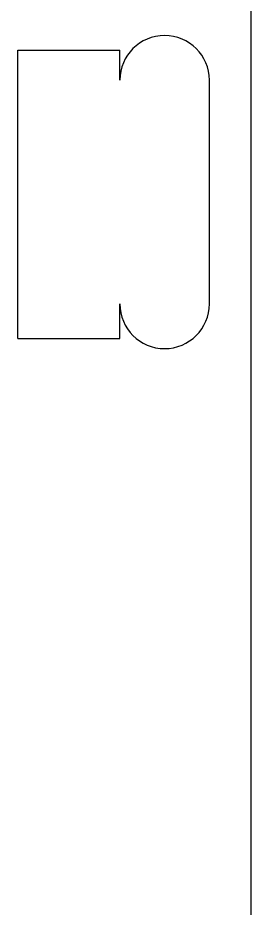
# Model space of a CAD drawing. Header units: millimetres. Extents: x 0 to 73.3, y -14.6 to 45.
# Drawn here: x 41.09 to 45, y 15.22 to 30.16 of the extents above; entities that cross this region are included whole.
import ezdxf

# ---------------------------------------------------------------- set-up
doc = ezdxf.new("R2010")
doc.units = ezdxf.units.MM

msp = doc.modelspace()

# ---------------------------------------------------------------- linework, layer by layer
at = {"color": 7, "linetype": 'Continuous', "lineweight": 25}
for p, q in [((45, 0), (45, 45)), ((41.09, 29.619), (42.8, 29.619)), ((41.09, 24.782), (41.09, 29.619)), ((42.8, 29.116), (42.8, 29.619)), ((44.3, 25.361), (44.3, 29.116)), ((42.8, 24.782), (42.8, 25.361)), ((41.09, 24.782), (42.8, 24.782))]:
    msp.add_line(p, q, dxfattribs=at)
for centre, start, end in [((43.55, 29.116), 0, 180), ((43.55, 25.361), 180, 0)]:
    msp.add_arc(centre, 0.75, start, end, dxfattribs=at)

doc.saveas('drawing.dxf')
